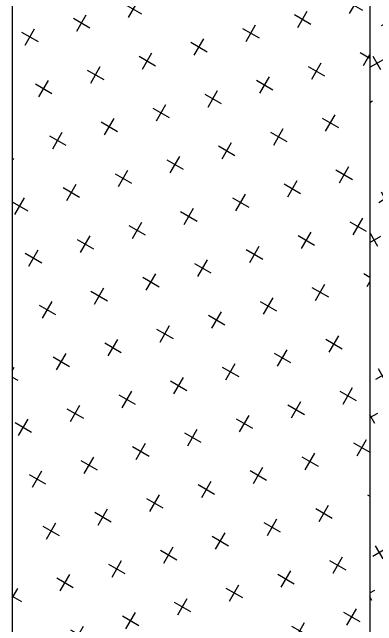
# Model space of a CAD drawing. Extents: x 0 to 51, y 0 to 66.
# Drawn here: x 10.943 to 13.347, y 42.347 to 46.391 of the extents above; entities that cross this region are included whole.
import ezdxf

# ---------------------------------------------------------------- set-up
doc = ezdxf.new("R2010")
doc.units = 0
doc.header["$LTSCALE"] = 1.5
doc.header["$MEASUREMENT"] = 0
doc.layers.add('INSULATION', color=40, linetype='CONTINUOUS')

msp = doc.modelspace()

# ---------------------------------------------------------------- hatches: boundary and pattern name
at = {"layer": 'INSULATION', "linetype": 'CONTINUOUS'}
h = msp.add_hatch(dxfattribs=at)
h.set_pattern_fill('CROSS', color=256, scale=0.8, angle=30, style=0)
h.set_pattern_definition([(30, (47.65412484914286, 3.737934772835438), (0.07320508075688777, 0.2732050807568878), [0.1, -0.3]), (120, (47.72242611933208, 3.719633502646216), (-0.2732050807568877, 0.07320508075688778), [0.0999999999999999, -0.2999999999999996])])
h.paths.add_polyline_path([(16.55508025747702, 51.03501971976812, 0.04479910819463599), (16.75263087065889, 51.94322904408995, -0.00933874417187991), (16.84835766494055, 52.60657809837045), (16.84835766494055, 55.70600473721726), (16.22231713654278, 54.89412323246671, -0.1217965596194791), (16.02720656534879, 54.64109382470753), (13.30211391005128, 51.1070537343159), (13.30211391005128, 37.32158711000729), (13.39250757215589, 37.37377591515642), (13.39250757215586, 47.26472943962523), (13.88346159177384, 47.53262341911723), (14.9085122249918, 48.51036837813099, 0.03370422444086459), (15.41598244411242, 49.0643242623625, 0.01612494577826852), (16.02973875320004, 49.88522929960536, 0.05565526587535751), (16.3586635541912, 50.48939157423598, 0.02091384948871564)])
h = msp.add_hatch(dxfattribs=at)
h.set_pattern_fill('CROSS', color=256, angle=329.9999999999999, style=0)
h.set_pattern_definition([(329.9999999999999, (47.65412484914286, 3.737934772835438), (0.3415063509461097, 0.09150635094610948), [0.125, -0.375]), (59.99999999999994, (47.67700143687939, 3.65255818509891), (-0.09150635094610945, 0.3415063509461097), [0.125, -0.375])])
h.paths.add_polyline_path([(13.30211391005128, 51.10705373431591), (10.94338537610285, 52.46886628833629), (10.94338537610285, 38.68339966402765), (13.30211391005128, 37.32158711000728)])

# ---------------------------------------------------------------- linework, layer by layer
for p, q in [((10.94338537610285, 52.46886628833629), (10.94338537610285, 38.68339966402765)), ((13.30211391005128, 51.1070537343159), (13.30211391005128, 37.32158711000729))]:
    msp.add_line(p, q, dxfattribs=at)

doc.saveas('drawing.dxf')
